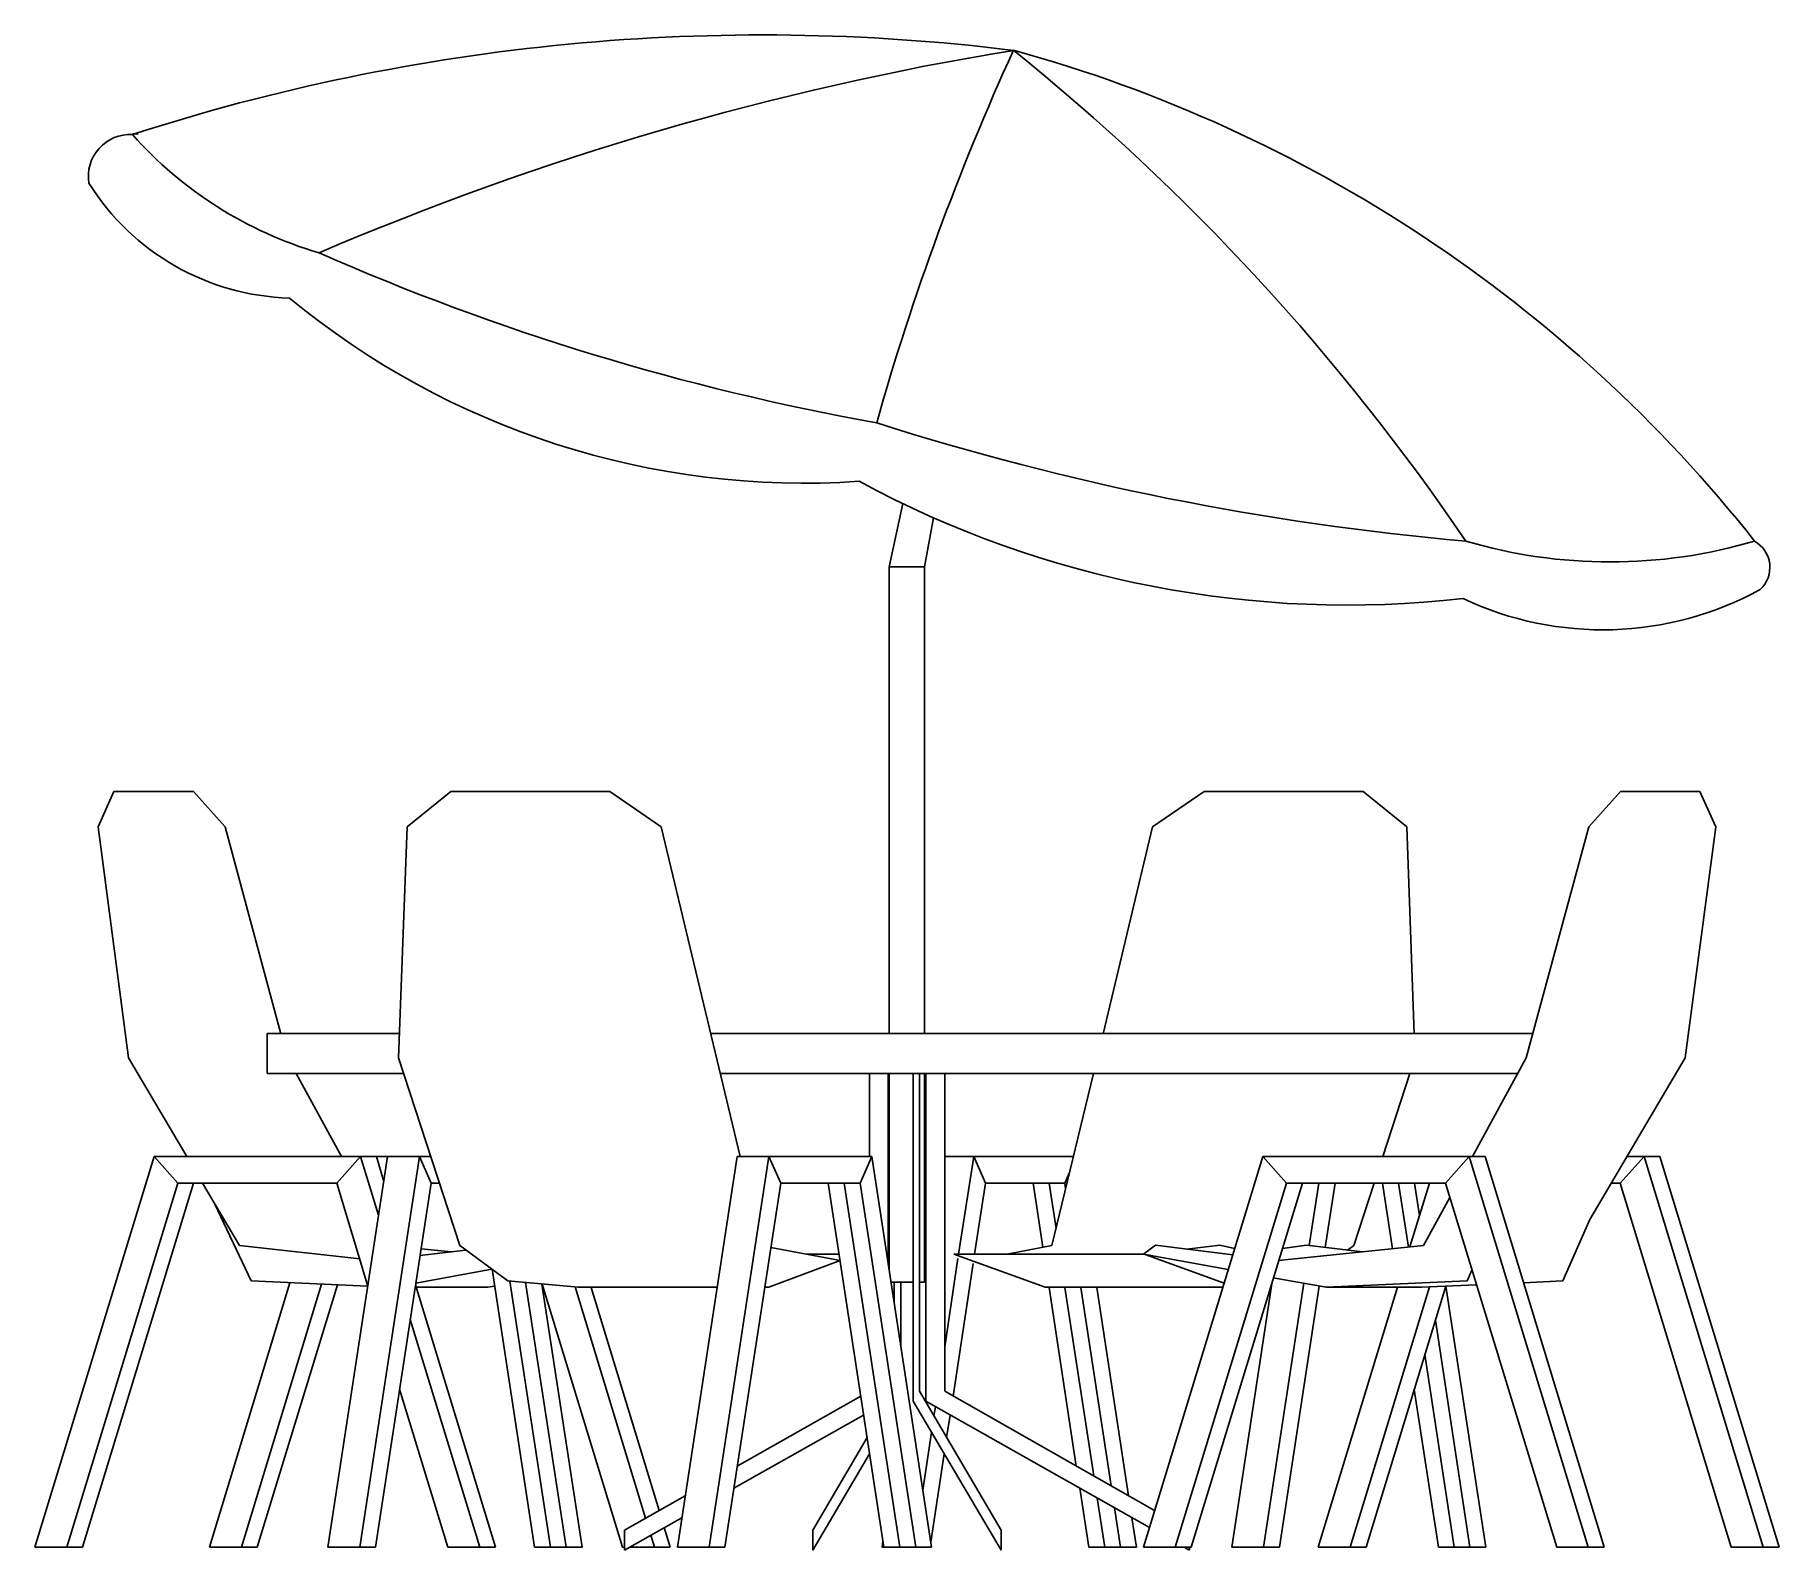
# Model space of a CAD drawing. Extents: x -1.16 to 1.07, y 0 to 1.94.
import ezdxf

# ---------------------------------------------------------------- set-up
doc = ezdxf.new("R2010")
doc.units = 0
doc.layers.get('0').update_dxf_attribs({"linetype": 'CONTINUOUS'})

msp = doc.modelspace()

# ---------------------------------------------------------------- linework, layer by layer
at = {"color": 0, "linetype": 'BYBLOCK'}
for p, q in [((0.0809, 1.8921), (0.0811, 1.8921)), ((-1.0353, 1.8106), (-1.0285, 1.8106)), ((-0.0509, 1.338), (-0.0682, 1.2572)), ((-0.0228, 1.2572), (-0.0117, 1.32)), ((-0.0682, 1.2572), (-0.0228, 1.2572)), ((-0.0682, 1.2572), (-0.0682, 0.6603)), ((-0.0228, 0.6603), (-0.0228, 1.2572)), ((-1.0595, 0.9699), (-1.0796, 0.9246)), ((-0.9578, 0.9699), (-1.0595, 0.9699)), ((-0.9173, 0.9246), (-0.9578, 0.9699)), ((-0.6285, 0.9699), (-0.6844, 0.9246)), ((-0.6285, 0.9699), (-0.4255, 0.9699)), ((-0.4255, 0.9699), (-0.3595, 0.9246)), ((0.2685, 0.9246), (0.3345, 0.9699)), ((0.3345, 0.9699), (0.5377, 0.9699)), ((0.5936, 0.9246), (0.5377, 0.9699)), ((0.867, 0.9699), (0.8263, 0.9246)), ((0.9685, 0.9699), (0.867, 0.9699)), ((0.9888, 0.9246), (0.9685, 0.9699)), ((-1.0796, 0.9246), (-1.0406, 0.6292)), ((-0.8458, 0.6601), (-0.9173, 0.9246)), ((-0.6844, 0.9246), (-0.6954, 0.6292)), ((-0.3595, 0.9246), (-0.2588, 0.5032)), ((0.2055, 0.6601), (0.2685, 0.9246)), ((0.6029, 0.6601), (0.5936, 0.9246)), ((0.8263, 0.9246), (0.7465, 0.6292)), ((0.9495, 0.6292), (0.9888, 0.9246)), ((-0.8634, 0.6095), (-0.8634, 0.6603)), ((-0.8634, 0.6603), (-0.6943, 0.6603)), ((0.7548, 0.6603), (-0.2968, 0.6603)), ((-1.0406, 0.6292), (-0.9663, 0.5032)), ((-0.617, 0.3895), (-0.6954, 0.6292)), ((0.7465, 0.6292), (0.6775, 0.5032)), ((0.8277, 0.4229), (0.9495, 0.6292)), ((-0.689, 0.6095), (-0.8634, 0.6095)), ((-0.8266, 0.6094), (-0.7685, 0.5032)), ((0.7355, 0.6095), (-0.2844, 0.6095)), ((-0.0935, 0.5034), (-0.0935, 0.6095)), ((-0.0696, 0.6095), (-0.0696, 0.368)), ((-0.0682, 0.359), (-0.0682, 0.6095)), ((-0.0374, 0.6095), (-0.0374, 0.1903)), ((-0.0294, 0.2032), (-0.0294, 0.6095)), ((-0.0228, 0.6095), (-0.0228, 0.3427)), ((-0.0215, 0.1903), (-0.0215, 0.6095)), ((0.0028, 0.6095), (0.0028, 0.2032)), ((0.14, 0.3895), (0.1931, 0.6095)), ((0.563, 0.5032), (0.5977, 0.6094)), ((-1.0081, 0.5034), (-1.1605, 0.0039)), ((-1.0081, 0.5034), (-0.6544, 0.5034)), ((-0.9778, 0.4693), (-1.0081, 0.5034)), ((-0.7097, 0.5034), (-0.7858, 0.0039)), ((-0.7746, 0.4693), (-0.744, 0.5034)), ((-0.6689, 0.5034), (-0.7451, 0.0039)), ((-0.744, 0.5034), (-0.7212, 0.4282)), ((-0.7146, 0.4726), (-0.7237, 0.5034)), ((-0.6538, 0.4693), (-0.6689, 0.5034)), ((-0.2627, 0.5034), (-0.3389, 0.0039)), ((-0.2982, 0.0039), (-0.2222, 0.5034)), ((-0.0902, 0.5034), (-0.2627, 0.5034)), ((-0.2222, 0.5034), (-0.2068, 0.4693)), ((-0.1053, 0.4693), (-0.0902, 0.5034)), ((-0.014, 0.0039), (-0.0902, 0.5034)), ((0.0025, 0.5034), (0.1675, 0.5034)), ((0.0399, 0.5034), (0.0206, 0.3785)), ((0.055, 0.4693), (0.0399, 0.5034)), ((0.2572, 0.0039), (0.4096, 0.5034)), ((0.4096, 0.5034), (0.4398, 0.4693)), ((0.6937, 0.5034), (0.4096, 0.5034)), ((0.6431, 0.4693), (0.6736, 0.5034)), ((0.6736, 0.5034), (0.8257, 0.0039)), ((0.8461, 0.0039), (0.6937, 0.5034)), ((0.8664, 0.4693), (0.897, 0.5034)), ((0.9173, 0.5034), (0.8752, 0.5034)), ((0.897, 0.5034), (1.0494, 0.0039)), ((1.0697, 0.0039), (0.9173, 0.5034)), ((-0.9778, 0.4693), (-1.1198, 0.0039)), ((-1.0997, 0.0039), (-0.9575, 0.4693)), ((-0.7746, 0.4693), (-0.9778, 0.4693)), ((-0.9462, 0.4693), (-0.8989, 0.3895)), ((-0.735, 0.3389), (-0.7746, 0.4693)), ((-0.7248, 0.0039), (-0.6538, 0.4693)), ((-0.6431, 0.4693), (-0.6538, 0.4693)), ((-0.2781, 0.0039), (-0.2068, 0.4693)), ((-0.2068, 0.4693), (-0.1053, 0.4693)), ((-0.1461, 0.4693), (-0.0748, 0.0039)), ((-0.1257, 0.4693), (-0.0545, 0.0039)), ((-0.0341, 0.0039), (-0.1053, 0.4693)), ((0.041, 0.3783), (0.055, 0.4693)), ((0.055, 0.4693), (0.1565, 0.4693)), ((0.1285, 0.3873), (0.1161, 0.4693)), ((0.1362, 0.4693), (0.1452, 0.4111)), ((0.1565, 0.4693), (0.1626, 0.4826)), ((0.1565, 0.4693), (0.1573, 0.4621)), ((0.4398, 0.4693), (0.2976, 0.0039)), ((0.4602, 0.4693), (0.318, 0.0039)), ((0.4398, 0.4693), (0.6431, 0.4693)), ((0.4814, 0.4693), (0.469, 0.3893)), ((0.4893, 0.3869), (0.502, 0.4693)), ((0.5518, 0.4693), (0.5259, 0.3895)), ((0.5628, 0.4693), (0.5754, 0.3853)), ((0.5958, 0.3875), (0.5831, 0.4691)), ((0.5974, 0.3877), (0.6225, 0.4691)), ((0.6035, 0.4693), (0.6098, 0.4276)), ((0.7853, 0.0039), (0.6431, 0.4693)), ((0.8552, 0.4693), (0.8664, 0.4693)), ((0.8664, 0.4693), (1.0086, 0.0039)), ((0.6486, 0.4507), (0.615, 0.3895)), ((-0.8838, 0.3442), (-0.9302, 0.4423)), ((0.8277, 0.4229), (0.793, 0.3442)), ((-0.8989, 0.3895), (-0.7451, 0.3724)), ((-0.6681, 0.3766), (-0.6093, 0.3836)), ((-0.6282, 0.3812), (-0.6667, 0.3853)), ((-0.5559, 0.3442), (-0.617, 0.3895)), ((-0.2195, 0.3871), (-0.1307, 0.3702)), ((0.0825, 0.3785), (0.14, 0.3895)), ((0.2723, 0.3899), (0.2572, 0.3785)), ((0.3711, 0.3774), (0.2723, 0.3899)), ((0.3546, 0.3899), (0.3122, 0.3847)), ((0.3735, 0.3856), (0.3546, 0.3899)), ((0.4296, 0.3702), (0.615, 0.3895)), ((0.4654, 0.3899), (0.4346, 0.3856)), ((0.5372, 0.3812), (0.4654, 0.3899)), ((0.5179, 0.3836), (0.5259, 0.3895)), ((-0.6733, 0.3414), (-0.5763, 0.359)), ((-0.5218, 0.0039), (-0.576, 0.359)), ((-0.1307, 0.3702), (-0.222, 0.3361)), ((-0.1738, 0.3785), (-0.1323, 0.3785)), ((0.0198, 0.3728), (0.0028, 0.2598)), ((0.0135, 0.1969), (0.0393, 0.3664)), ((0.1312, 0.3361), (0.0143, 0.3785)), ((0.0143, 0.3785), (0.2572, 0.3785)), ((0.2572, 0.3785), (0.3653, 0.3587)), ((0.2591, 0.3779), (0.3601, 0.3414)), ((0.6709, 0.3442), (0.6769, 0.3579)), ((-0.9371, 0.0039), (-0.8343, 0.3418)), ((-0.7938, 0.3402), (-0.8964, 0.0039)), ((-0.735, 0.3374), (-0.8838, 0.3442)), ((-0.8761, 0.0039), (-0.7737, 0.3392)), ((-0.6739, 0.3391), (-0.5716, 0.0039)), ((-0.5815, 0.3361), (-0.6728, 0.3361)), ((-0.573, 0.3376), (-0.5815, 0.3361)), ((-0.4657, 0.3361), (-0.5559, 0.3442)), ((-0.5534, 0.3438), (-0.5014, 0.0039)), ((-0.4811, 0.0039), (-0.5331, 0.342)), ((-0.4607, 0.0039), (-0.5122, 0.3402)), ((-0.5122, 0.3402), (-0.5119, 0.3402)), ((-0.5119, 0.3402), (-0.409, 0.0039)), ((-0.4698, 0.3365), (-0.3796, 0.0407)), ((-0.2883, 0.3361), (-0.4657, 0.3361)), ((-0.3623, 0.0506), (-0.4494, 0.3359)), ((-0.2275, 0.3361), (-0.2272, 0.3365)), ((-0.222, 0.3361), (-0.2275, 0.3361)), ((-0.2272, 0.3365), (-0.222, 0.3361)), ((-0.0657, 0.3427), (-0.0374, 0.3427)), ((-0.0616, 0.3158), (-0.0616, 0.3425)), ((-0.0534, 0.3427), (-0.0534, 0.2617)), ((-0.0228, 0.3427), (-0.0297, 0.3427)), ((0.3584, 0.3361), (0.1312, 0.3361)), ((0.1362, 0.3359), (0.1711, 0.1075)), ((0.1934, 0.0948), (0.1565, 0.3359)), ((0.1769, 0.3359), (0.2156, 0.0822)), ((0.2379, 0.0695), (0.1972, 0.3359)), ((0.4217, 0.3435), (0.37, 0.0039)), ((0.4618, 0.3413), (0.4104, 0.0039)), ((0.4206, 0.3402), (0.4211, 0.3402)), ((0.423, 0.3482), (0.4904, 0.3361)), ((0.4307, 0.0039), (0.4816, 0.3376)), ((0.4805, 0.0039), (0.5818, 0.3361)), ((0.6709, 0.3442), (0.4904, 0.3361)), ((0.4904, 0.3361), (0.6123, 0.3361)), ((0.6227, 0.3365), (0.5212, 0.0039)), ((0.5416, 0.0039), (0.6434, 0.3374)), ((0.6123, 0.3361), (0.6827, 0.3392)), ((0.6434, 0.3374), (0.6436, 0.3374)), ((0.6436, 0.3374), (0.6948, 0.0039)), ((0.7429, 0.3418), (0.793, 0.3442)), ((-0.5917, 0.0039), (-0.6805, 0.2947)), ((0.6744, 0.0039), (0.6302, 0.2938)), ((0.6167, 0.2499), (0.6544, 0.0039)), ((-0.6943, 0.2056), (-0.6324, 0.0039)), ((-0.0294, 0.2032), (0.0751, 0.0253)), ((0.0028, 0.2032), (0.2712, 0.0506)), ((0.634, 0.0039), (0.6029, 0.2052)), ((-0.1045, 0.1969), (-0.2624, 0.1073)), ((0.0751, 0), (-0.0374, 0.1903)), ((0.2646, 0.0288), (-0.0215, 0.1903)), ((-0.0091, 0.1832), (-0.011, 0.1713)), ((-0.2668, 0.079), (-0.1009, 0.1727)), ((0.0096, 0.1726), (0.0052, 0.1438)), ((-0.1659, 0.0253), (-0.0965, 0.1439)), ((-0.0253, 0.0768), (-0.014, 0.1505)), ((-0.0932, 0.123), (-0.1659, 0)), ((0.0022, 0.1232), (-0.0151, 0.0101)), ((-0.329, 0.0695), (-0.4068, 0.0253)), ((0.1755, 0.0792), (0.187, 0.0039)), ((0.2074, 0.0039), (0.1978, 0.0666)), ((0.22, 0.0541), (0.2278, 0.0039)), ((-0.4068, 0), (-0.3334, 0.0414)), ((-0.4068, 0.0253), (-0.4068, 0)), ((-0.348, 0.0039), (-0.3557, 0.0288)), ((-0.1659, 0), (-0.1659, 0.0253)), ((0.0751, 0.0253), (0.0751, 0)), ((0.2481, 0.0039), (0.2423, 0.0414)), ((-1.1605, 0.0039), (-1.0997, 0.0039)), ((-0.8761, 0.0039), (-0.9371, 0.0039)), ((-0.7858, 0.0039), (-0.7248, 0.0039)), ((-0.6324, 0.0039), (-0.5716, 0.0039)), ((-0.5218, 0.0039), (-0.4607, 0.0039)), ((-0.409, 0.0039), (-0.4068, 0.0039)), ((-0.4002, 0.0039), (-0.348, 0.0039)), ((-0.373, 0.0191), (-0.3683, 0.0039)), ((-0.3389, 0.0039), (-0.2781, 0.0039)), ((-0.077, 0.0039), (-0.0762, 0.011)), ((-0.077, 0.0039), (-0.014, 0.0039)), ((0.187, 0.0039), (0.2481, 0.0039)), ((0.318, 0.0039), (0.2572, 0.0039)), ((0.3092, 0.0037), (0.316, 0)), ((0.316, 0), (0.316, 0.0039)), ((0.37, 0.0039), (0.4307, 0.0039)), ((0.4805, 0.0039), (0.5416, 0.0039)), ((0.6948, 0.0039), (0.634, 0.0039)), ((0.7853, 0.0039), (0.8461, 0.0039)), ((1.0086, 0.0039), (1.0697, 0.0039))]:
    msp.add_line(p, q, dxfattribs=at)
for centre, radius, start, end in [((-0.2297, -0.6779), 2.6151, 82.9604, 107.9546), ((0.703, -1.8336), 3.8007, 99.2689, 113.246), ((3.1022, 0.5411), 3.3111, 155.4355, 164.2232), ((-0.3935, 0.157), 1.826, 38.3548, 74.6189), ((-1.7138, -0.3253), 2.8787, 34.1343, 51.1801), ((-1.0385, 1.7564), 0.0536, 87.1537, 189.3321), ((-0.6525, 2.1509), 0.5131, 221.6533, 253.6267), ((-0.8262, 1.9135), 0.3128, 212.0135, 268.3743), ((0.468, 4.5314), 3.139, 246.2314, 259.8679), ((-0.177, 2.3969), 1.0328, 230.4231, 273.9102), ((0.971, 4.7438), 3.467, 252.2813, 265.0022), ((0.5181, 2.5198), 1.3116, 241.558, 276.4594), ((0.8537, 1.916), 0.6526, 253.5603, 286.4397), ((1.0193, 1.2564), 0.0386, 312.8461, 60.4896), ((0.8442, 1.5962), 0.4196, 244.8083, 298.6855)]:
    msp.add_arc(centre, radius, start, end, dxfattribs=at)

doc.saveas('drawing.dxf')
